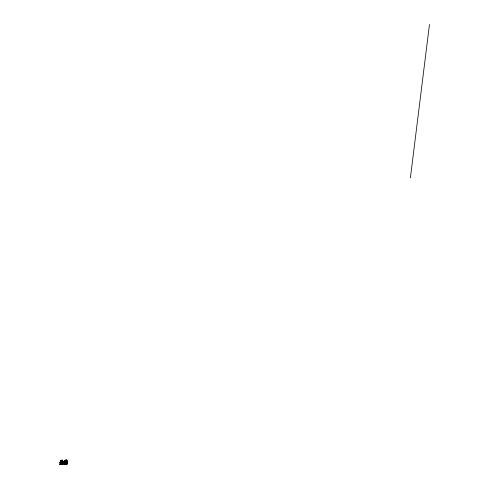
<?xml version="1.0" encoding="UTF-8"?>
<svg xmlns="http://www.w3.org/2000/svg" width="489" height="489" viewBox="0 0 489 489"><rect width="100%" height="100%" fill="white"/><g stroke="black" fill="none" stroke-linecap="round" stroke-linejoin="round"><path stroke-width="0.73" d="M62.329 463.664L62.433 463.193L63.026 463.144M62.91 463.554L62.616 463.462M66.363 462.484L66.107 462.154M59.884 462.203L59.695 464.55L62.947 464.434L63.24 462.081L59.719 462.227M61.577 463.67L60.459 463.713L60.538 462.716M60.612 461.781L60.728 460.785M60.581 464.495L60.679 463.725M60.734 462.71L60.807 462.191M60.807 461.769L60.85 461.298M60.887 460.797L60.936 460.241L62.678 460.173L62.635 460.711M61.498 460.754L60.691 460.785M61.553 461.298L60.648 461.329M62.066 463.321L61.59 463.34M61.59 462.698L60.471 462.741L60.428 463.242L62.097 463.181M61.632 462.203L61.571 462.533L62.134 462.435M61.73 461.408L61.724 461.885L62.775 461.677M61.7 460.766L61.791 460.228M61.62 463.59L62.134 463.774M61.858 460.742L62.195 460.296L61.761 460.571M61.773 463.303L62.085 463.334M61.969 460.76L61.999 460.381M62.158 462.68L61.92 462.307M62.024 461.28L63.228 461.237L62.775 461.702M61.956 463.78L60.459 463.682M62.115 462.68L62.182 462.264L61.62 462.319M62.347 460.21L62.305 460.748L61.687 460.766L61.981 460.607M62.323 463.755L62.403 463.169M62.366 462.673L63.136 462.618M62.519 461.689L62.555 461.261L62.549 461.708L60.434 461.64M62.641 460.198L62.69 461.231M64.071 462.05L63.882 464.397L67.134 464.281L67.421 461.928L63.906 462.074M65.764 463.517L64.64 463.56L64.719 462.563M64.799 461.628L64.915 460.632M65.074 462.398L64.958 462.038M64.994 461.616L65.031 461.145M64.86 463.572L64.805 464.342L64.854 463.706M65.031 461.598L65.061 461.17M65.679 460.601L64.878 460.632M65.752 463.664L66.321 463.621M65.801 463.065L66.308 463.364M65.77 462.545L64.652 462.588L64.615 463.089L66.284 463.028M65.813 462.05L65.752 462.38L66.321 462.282M65.905 461.732L65.948 461.115L65.942 461.708L66.962 461.524M65.929 460.614L65.972 460.076M65.832 463.065L66.26 463.285M66.046 460.589L66.382 460.143L65.948 460.418M66.156 460.607L66.186 460.228M66.204 461.103L67.445 461.06L66.962 461.549M66.137 463.627L64.646 463.529M66.302 462.527L66.37 462.111L65.807 462.166M66.535 460.057L66.492 460.595L65.868 460.577M66.553 462.521L67.323 462.466M66.773 461.109L66.736 461.555L64.615 461.482M66.877 461.078L66.859 460.021L65.116 460.088L65.074 460.644L65.104 460.259M66.797 463.327L67.219 463.291M66.907 461.078L66.95 460.559M67.213 463.016L66.583 463.016L66.51 463.633M67.36 461.512L67.409 461.084M410.393 177.929L429.47 24.45M61.767 460.479L62.305 460.369M65.954 460.326L66.486 460.216M64.835 461.176L65.752 461.121M63.014 463.596L62.61 463.609L63.014 463.615M67.201 463.444L66.797 463.456L67.201 463.462M59.731 464.526L62.916 464.409M63.918 464.373L67.097 464.257M62.726 461.231L63.264 461.213"/></g></svg>
